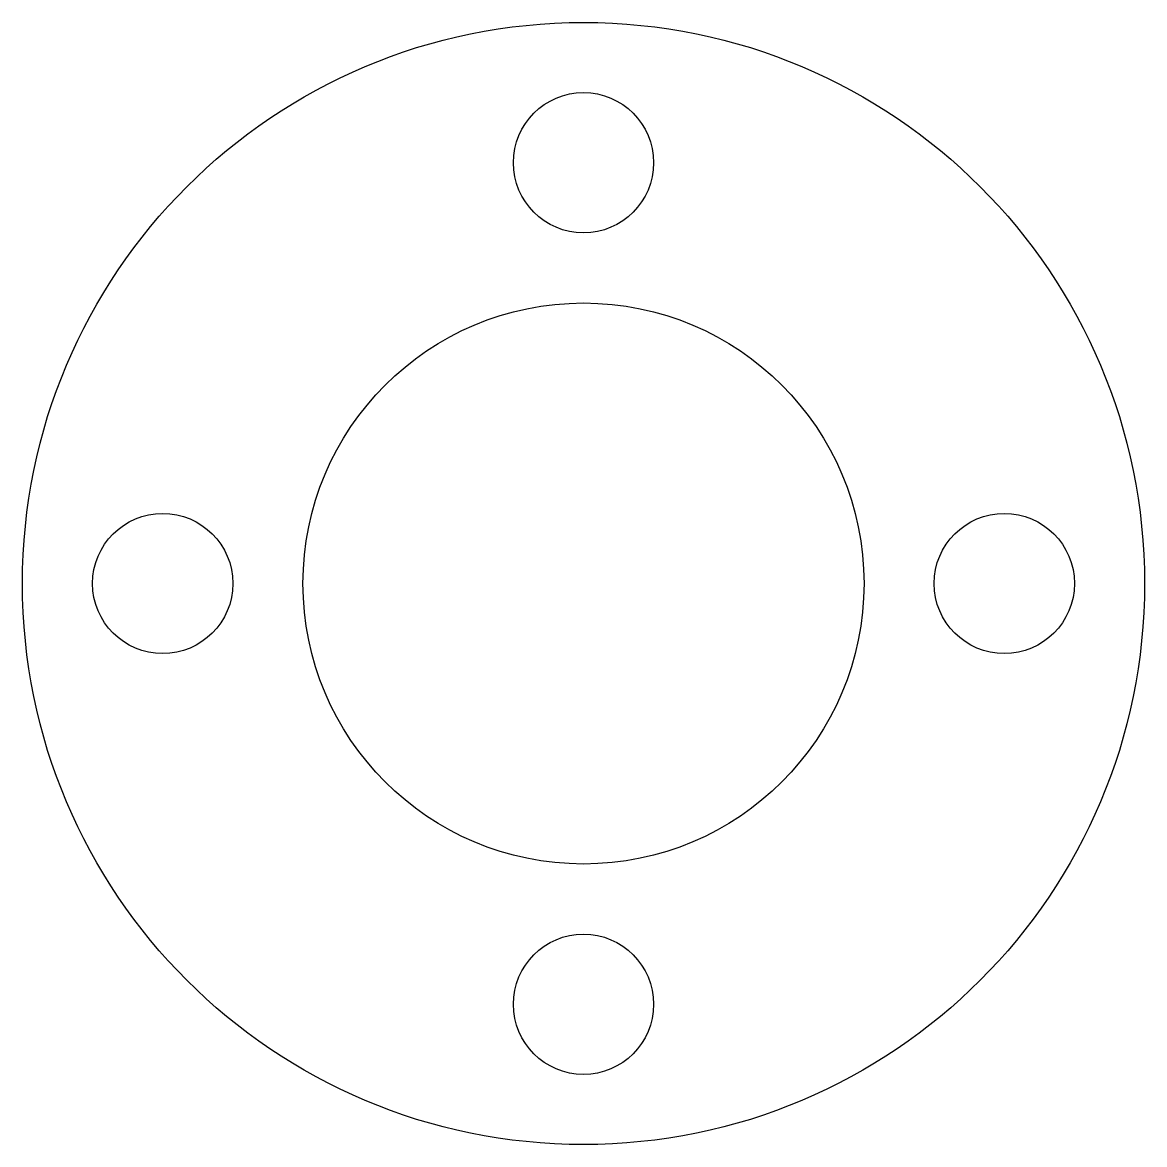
# Paper-space layout 'Sheet B' of a CAD drawing. Header units: metres. Extents: x 88 to 112, y 38 to 62.
import ezdxf

# ---------------------------------------------------------------- set-up
doc = ezdxf.new("R2010")
doc.units = ezdxf.units.M

# ---------------------------------------------------------------- blocks, each defined once
blk = doc.blocks.new('FLANGE')
at = {"color": 0}
for centre, radius in [((0, 0), 12), ((0, 9), 1.5), ((0, 0), 6), ((-9, 0), 1.5), ((9, 0), 1.5), ((0, -9), 1.5)]:
    blk.add_circle(centre, radius, dxfattribs=at)

psp = doc.layouts.new('Sheet B')

# ---------------------------------------------------------------- block references
psp.add_blockref('FLANGE', (100, 50))

doc.saveas('drawing.dxf')
